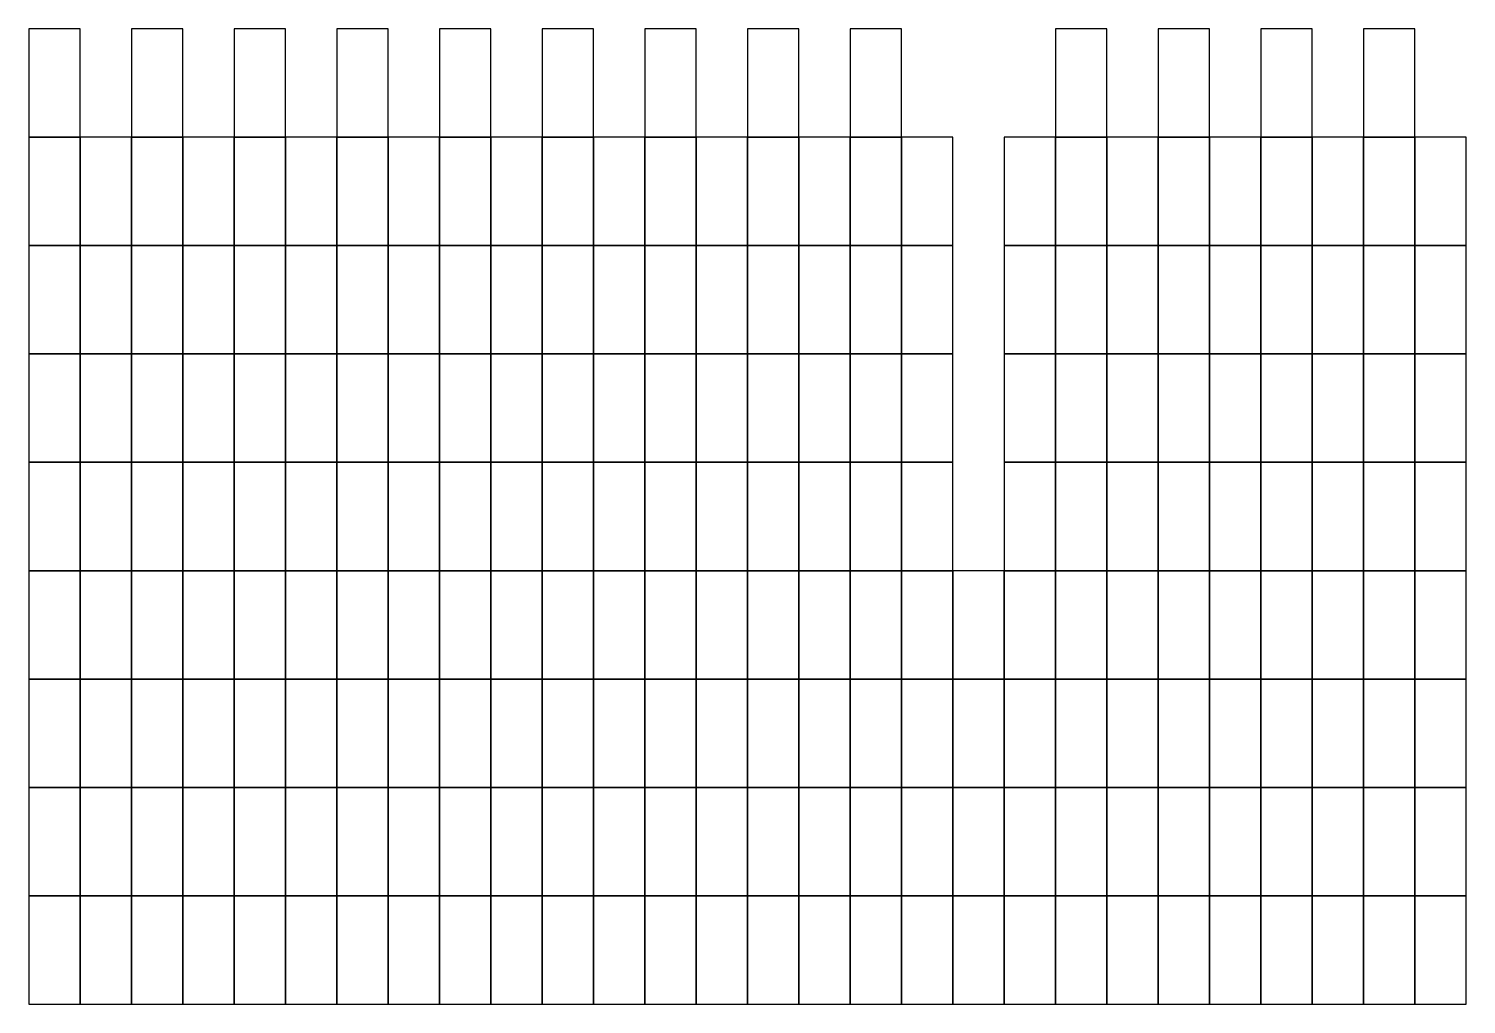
# Model space of a CAD drawing. Header units: millimetres. Extents: x -551172 to 227904, y -3435 to 261611.
# Drawn here: x 157143 to 159663, y 65242 to 66952 of the extents above; entities that cross this region are included whole.
import ezdxf

# ---------------------------------------------------------------- set-up
doc = ezdxf.new("R2010")
doc.units = ezdxf.units.MM
doc.header["$LTSCALE"] = 100
doc.layers.add('F-WALL1', color=2, linetype='Continuous')

msp = doc.modelspace()

# ---------------------------------------------------------------- linework, layer by layer
at = {"layer": 'F-WALL1', "color": 6}
for points in [[(157142.5, 66761.9), (157232.5, 66761.9), (157232.5, 66951.9), (157142.5, 66951.9)], [(157322.5, 66761.9), (157412.5, 66761.9), (157412.5, 66951.9), (157322.5, 66951.9)], [(157502.5, 66761.9), (157592.5, 66761.9), (157592.5, 66951.9), (157502.5, 66951.9)], [(157682.5, 66761.9), (157772.5, 66761.9), (157772.5, 66951.9), (157682.5, 66951.9)], [(157862.5, 66761.9), (157952.5, 66761.9), (157952.5, 66951.9), (157862.5, 66951.9)], [(158042.5, 66761.9), (158132.5, 66761.9), (158132.5, 66951.9), (158042.5, 66951.9)], [(158222.5, 66761.9), (158312.5, 66761.9), (158312.5, 66951.9), (158222.5, 66951.9)], [(158402.5, 66761.9), (158492.5, 66761.9), (158492.5, 66951.9), (158402.5, 66951.9)], [(158582.5, 66761.9), (158672.5, 66761.9), (158672.5, 66951.9), (158582.5, 66951.9)], [(158942.5, 66761.9), (159032.5, 66761.9), (159032.5, 66951.9), (158942.5, 66951.9)], [(159122.5, 66761.9), (159212.5, 66761.9), (159212.5, 66951.9), (159122.5, 66951.9)], [(159302.5, 66761.9), (159392.5, 66761.9), (159392.5, 66951.9), (159302.5, 66951.9)], [(159482.5, 66761.9), (159572.5, 66761.9), (159572.5, 66951.9), (159482.5, 66951.9)], [(157142.5, 66571.9), (157232.5, 66571.9), (157232.5, 66761.9), (157142.5, 66761.9)], [(157232.5, 66571.9), (157322.5, 66571.9), (157322.5, 66761.9), (157232.5, 66761.9)], [(157322.5, 66571.9), (157412.5, 66571.9), (157412.5, 66761.9), (157322.5, 66761.9)], [(157412.5, 66571.9), (157502.5, 66571.9), (157502.5, 66761.9), (157412.5, 66761.9)], [(157502.5, 66571.9), (157592.5, 66571.9), (157592.5, 66761.9), (157502.5, 66761.9)], [(157592.5, 66571.9), (157682.5, 66571.9), (157682.5, 66761.9), (157592.5, 66761.9)], [(157682.5, 66571.9), (157772.5, 66571.9), (157772.5, 66761.9), (157682.5, 66761.9)], [(157772.5, 66571.9), (157862.5, 66571.9), (157862.5, 66761.9), (157772.5, 66761.9)], [(157862.5, 66571.9), (157952.5, 66571.9), (157952.5, 66761.9), (157862.5, 66761.9)], [(157952.5, 66571.9), (158042.5, 66571.9), (158042.5, 66761.9), (157952.5, 66761.9)], [(158042.5, 66571.9), (158132.5, 66571.9), (158132.5, 66761.9), (158042.5, 66761.9)], [(158132.5, 66571.9), (158222.5, 66571.9), (158222.5, 66761.9), (158132.5, 66761.9)], [(158222.5, 66571.9), (158312.5, 66571.9), (158312.5, 66761.9), (158222.5, 66761.9)], [(158312.5, 66571.9), (158402.5, 66571.9), (158402.5, 66761.9), (158312.5, 66761.9)], [(158402.5, 66571.9), (158492.5, 66571.9), (158492.5, 66761.9), (158402.5, 66761.9)], [(158492.5, 66571.9), (158582.5, 66571.9), (158582.5, 66761.9), (158492.5, 66761.9)], [(158582.5, 66571.9), (158672.5, 66571.9), (158672.5, 66761.9), (158582.5, 66761.9)], [(158672.5, 66571.9), (158762.5, 66571.9), (158762.5, 66761.9), (158672.5, 66761.9)], [(158852.5, 66571.9), (158942.5, 66571.9), (158942.5, 66761.9), (158852.5, 66761.9)], [(158942.5, 66571.9), (159032.5, 66571.9), (159032.5, 66761.9), (158942.5, 66761.9)], [(159032.5, 66571.9), (159122.5, 66571.9), (159122.5, 66761.9), (159032.5, 66761.9)], [(159122.5, 66571.9), (159212.5, 66571.9), (159212.5, 66761.9), (159122.5, 66761.9)], [(159212.5, 66571.9), (159302.5, 66571.9), (159302.5, 66761.9), (159212.5, 66761.9)], [(159302.5, 66571.9), (159392.5, 66571.9), (159392.5, 66761.9), (159302.5, 66761.9)], [(159392.5, 66571.9), (159482.5, 66571.9), (159482.5, 66761.9), (159392.5, 66761.9)], [(159482.5, 66571.9), (159572.5, 66571.9), (159572.5, 66761.9), (159482.5, 66761.9)], [(159572.5, 66571.9), (159662.5, 66571.9), (159662.5, 66761.9), (159572.5, 66761.9)], [(157142.5, 66381.9), (157232.5, 66381.9), (157232.5, 66571.9), (157142.5, 66571.9)], [(157232.5, 66381.9), (157322.5, 66381.9), (157322.5, 66571.9), (157232.5, 66571.9)], [(157322.5, 66381.9), (157412.5, 66381.9), (157412.5, 66571.9), (157322.5, 66571.9)], [(157412.5, 66381.9), (157502.5, 66381.9), (157502.5, 66571.9), (157412.5, 66571.9)], [(157502.5, 66381.9), (157592.5, 66381.9), (157592.5, 66571.9), (157502.5, 66571.9)], [(157592.5, 66381.9), (157682.5, 66381.9), (157682.5, 66571.9), (157592.5, 66571.9)], [(157682.5, 66381.9), (157772.5, 66381.9), (157772.5, 66571.9), (157682.5, 66571.9)], [(157772.5, 66381.9), (157862.5, 66381.9), (157862.5, 66571.9), (157772.5, 66571.9)], [(157862.5, 66381.9), (157952.5, 66381.9), (157952.5, 66571.9), (157862.5, 66571.9)], [(157952.5, 66381.9), (158042.5, 66381.9), (158042.5, 66571.9), (157952.5, 66571.9)], [(158042.5, 66381.9), (158132.5, 66381.9), (158132.5, 66571.9), (158042.5, 66571.9)], [(158132.5, 66381.9), (158222.5, 66381.9), (158222.5, 66571.9), (158132.5, 66571.9)], [(158222.5, 66381.9), (158312.5, 66381.9), (158312.5, 66571.9), (158222.5, 66571.9)], [(158312.5, 66381.9), (158402.5, 66381.9), (158402.5, 66571.9), (158312.5, 66571.9)], [(158402.5, 66381.9), (158492.5, 66381.9), (158492.5, 66571.9), (158402.5, 66571.9)], [(158492.5, 66381.9), (158582.5, 66381.9), (158582.5, 66571.9), (158492.5, 66571.9)], [(158582.5, 66381.9), (158672.5, 66381.9), (158672.5, 66571.9), (158582.5, 66571.9)], [(158672.5, 66381.9), (158762.5, 66381.9), (158762.5, 66571.9), (158672.5, 66571.9)], [(158852.5, 66381.9), (158942.5, 66381.9), (158942.5, 66571.9), (158852.5, 66571.9)], [(158942.5, 66381.9), (159032.5, 66381.9), (159032.5, 66571.9), (158942.5, 66571.9)], [(159032.5, 66381.9), (159122.5, 66381.9), (159122.5, 66571.9), (159032.5, 66571.9)], [(159122.5, 66381.9), (159212.5, 66381.9), (159212.5, 66571.9), (159122.5, 66571.9)], [(159212.5, 66381.9), (159302.5, 66381.9), (159302.5, 66571.9), (159212.5, 66571.9)], [(159302.5, 66381.9), (159392.5, 66381.9), (159392.5, 66571.9), (159302.5, 66571.9)], [(159392.5, 66381.9), (159482.5, 66381.9), (159482.5, 66571.9), (159392.5, 66571.9)], [(159482.5, 66381.9), (159572.5, 66381.9), (159572.5, 66571.9), (159482.5, 66571.9)], [(159572.5, 66381.9), (159662.5, 66381.9), (159662.5, 66571.9), (159572.5, 66571.9)], [(157142.5, 66191.9), (157232.5, 66191.9), (157232.5, 66381.9), (157142.5, 66381.9)], [(157232.5, 66191.9), (157322.5, 66191.9), (157322.5, 66381.9), (157232.5, 66381.9)], [(157322.5, 66191.9), (157412.5, 66191.9), (157412.5, 66381.9), (157322.5, 66381.9)], [(157412.5, 66191.9), (157502.5, 66191.9), (157502.5, 66381.9), (157412.5, 66381.9)], [(157502.5, 66191.9), (157592.5, 66191.9), (157592.5, 66381.9), (157502.5, 66381.9)], [(157592.5, 66191.9), (157682.5, 66191.9), (157682.5, 66381.9), (157592.5, 66381.9)], [(157682.5, 66191.9), (157772.5, 66191.9), (157772.5, 66381.9), (157682.5, 66381.9)], [(157772.5, 66191.9), (157862.5, 66191.9), (157862.5, 66381.9), (157772.5, 66381.9)], [(157862.5, 66191.9), (157952.5, 66191.9), (157952.5, 66381.9), (157862.5, 66381.9)], [(157952.5, 66191.9), (158042.5, 66191.9), (158042.5, 66381.9), (157952.5, 66381.9)], [(158042.5, 66191.9), (158132.5, 66191.9), (158132.5, 66381.9), (158042.5, 66381.9)], [(158132.5, 66191.9), (158222.5, 66191.9), (158222.5, 66381.9), (158132.5, 66381.9)], [(158222.5, 66191.9), (158312.5, 66191.9), (158312.5, 66381.9), (158222.5, 66381.9)], [(158312.5, 66191.9), (158402.5, 66191.9), (158402.5, 66381.9), (158312.5, 66381.9)], [(158402.5, 66191.9), (158492.5, 66191.9), (158492.5, 66381.9), (158402.5, 66381.9)], [(158492.5, 66191.9), (158582.5, 66191.9), (158582.5, 66381.9), (158492.5, 66381.9)], [(158582.5, 66191.9), (158672.5, 66191.9), (158672.5, 66381.9), (158582.5, 66381.9)], [(158672.5, 66191.9), (158762.5, 66191.9), (158762.5, 66381.9), (158672.5, 66381.9)], [(158852.5, 66191.9), (158942.5, 66191.9), (158942.5, 66381.9), (158852.5, 66381.9)], [(158942.5, 66191.9), (159032.5, 66191.9), (159032.5, 66381.9), (158942.5, 66381.9)], [(159032.5, 66191.9), (159122.5, 66191.9), (159122.5, 66381.9), (159032.5, 66381.9)], [(159122.5, 66191.9), (159212.5, 66191.9), (159212.5, 66381.9), (159122.5, 66381.9)], [(159212.5, 66191.9), (159302.5, 66191.9), (159302.5, 66381.9), (159212.5, 66381.9)], [(159302.5, 66191.9), (159392.5, 66191.9), (159392.5, 66381.9), (159302.5, 66381.9)], [(159392.5, 66191.9), (159482.5, 66191.9), (159482.5, 66381.9), (159392.5, 66381.9)], [(159482.5, 66191.9), (159572.5, 66191.9), (159572.5, 66381.9), (159482.5, 66381.9)], [(159572.5, 66191.9), (159662.5, 66191.9), (159662.5, 66381.9), (159572.5, 66381.9)], [(157142.5, 66001.9), (157232.5, 66001.9), (157232.5, 66191.9), (157142.5, 66191.9)], [(157232.5, 66001.9), (157322.5, 66001.9), (157322.5, 66191.9), (157232.5, 66191.9)], [(157322.5, 66001.9), (157412.5, 66001.9), (157412.5, 66191.9), (157322.5, 66191.9)], [(157412.5, 66001.9), (157502.5, 66001.9), (157502.5, 66191.9), (157412.5, 66191.9)], [(157502.5, 66001.9), (157592.5, 66001.9), (157592.5, 66191.9), (157502.5, 66191.9)], [(157592.5, 66001.9), (157682.5, 66001.9), (157682.5, 66191.9), (157592.5, 66191.9)], [(157682.5, 66001.9), (157772.5, 66001.9), (157772.5, 66191.9), (157682.5, 66191.9)], [(157772.5, 66001.9), (157862.5, 66001.9), (157862.5, 66191.9), (157772.5, 66191.9)], [(157862.5, 66001.9), (157952.5, 66001.9), (157952.5, 66191.9), (157862.5, 66191.9)], [(157952.5, 66001.9), (158042.5, 66001.9), (158042.5, 66191.9), (157952.5, 66191.9)], [(158042.5, 66001.9), (158132.5, 66001.9), (158132.5, 66191.9), (158042.5, 66191.9)], [(158132.5, 66001.9), (158222.5, 66001.9), (158222.5, 66191.9), (158132.5, 66191.9)], [(158222.5, 66001.9), (158312.5, 66001.9), (158312.5, 66191.9), (158222.5, 66191.9)], [(158312.5, 66001.9), (158402.5, 66001.9), (158402.5, 66191.9), (158312.5, 66191.9)], [(158402.5, 66001.9), (158492.5, 66001.9), (158492.5, 66191.9), (158402.5, 66191.9)], [(158492.5, 66001.9), (158582.5, 66001.9), (158582.5, 66191.9), (158492.5, 66191.9)], [(158582.5, 66001.9), (158672.5, 66001.9), (158672.5, 66191.9), (158582.5, 66191.9)], [(158672.5, 66001.9), (158762.5, 66001.9), (158762.5, 66191.9), (158672.5, 66191.9)], [(158852.5, 66001.9), (158942.5, 66001.9), (158942.5, 66191.9), (158852.5, 66191.9)], [(158942.5, 66001.9), (159032.5, 66001.9), (159032.5, 66191.9), (158942.5, 66191.9)], [(159032.5, 66001.9), (159122.5, 66001.9), (159122.5, 66191.9), (159032.5, 66191.9)], [(159122.5, 66001.9), (159212.5, 66001.9), (159212.5, 66191.9), (159122.5, 66191.9)], [(159212.5, 66001.9), (159302.5, 66001.9), (159302.5, 66191.9), (159212.5, 66191.9)], [(159302.5, 66001.9), (159392.5, 66001.9), (159392.5, 66191.9), (159302.5, 66191.9)], [(159392.5, 66001.9), (159482.5, 66001.9), (159482.5, 66191.9), (159392.5, 66191.9)], [(159482.5, 66001.9), (159572.5, 66001.9), (159572.5, 66191.9), (159482.5, 66191.9)], [(159572.5, 66001.9), (159662.5, 66001.9), (159662.5, 66191.9), (159572.5, 66191.9)], [(157142.5, 65811.9), (157232.5, 65811.9), (157232.5, 66001.9), (157142.5, 66001.9)], [(157232.5, 65811.9), (157322.5, 65811.9), (157322.5, 66001.9), (157232.5, 66001.9)], [(157322.5, 65811.9), (157412.5, 65811.9), (157412.5, 66001.9), (157322.5, 66001.9)], [(157412.5, 65811.9), (157502.5, 65811.9), (157502.5, 66001.9), (157412.5, 66001.9)], [(157502.5, 65811.9), (157592.5, 65811.9), (157592.5, 66001.9), (157502.5, 66001.9)], [(157592.5, 65811.9), (157682.5, 65811.9), (157682.5, 66001.9), (157592.5, 66001.9)], [(157682.5, 65811.9), (157772.5, 65811.9), (157772.5, 66001.9), (157682.5, 66001.9)], [(157772.5, 65811.9), (157862.5, 65811.9), (157862.5, 66001.9), (157772.5, 66001.9)], [(157862.5, 65811.9), (157952.5, 65811.9), (157952.5, 66001.9), (157862.5, 66001.9)], [(157952.5, 65811.9), (158042.5, 65811.9), (158042.5, 66001.9), (157952.5, 66001.9)], [(158042.5, 65811.9), (158132.5, 65811.9), (158132.5, 66001.9), (158042.5, 66001.9)], [(158132.5, 65811.9), (158222.5, 65811.9), (158222.5, 66001.9), (158132.5, 66001.9)], [(158222.5, 65811.9), (158312.5, 65811.9), (158312.5, 66001.9), (158222.5, 66001.9)], [(158312.5, 65811.9), (158402.5, 65811.9), (158402.5, 66001.9), (158312.5, 66001.9)], [(158402.5, 65811.9), (158492.5, 65811.9), (158492.5, 66001.9), (158402.5, 66001.9)], [(158492.5, 65811.9), (158582.5, 65811.9), (158582.5, 66001.9), (158492.5, 66001.9)], [(158582.5, 65811.9), (158672.5, 65811.9), (158672.5, 66001.9), (158582.5, 66001.9)], [(158672.5, 65811.9), (158762.5, 65811.9), (158762.5, 66001.9), (158672.5, 66001.9)], [(158762.5, 65811.9), (158852.5, 65811.9), (158852.5, 66001.9), (158762.5, 66001.9)], [(158852.5, 65811.9), (158942.5, 65811.9), (158942.5, 66001.9), (158852.5, 66001.9)], [(158942.5, 65811.9), (159032.5, 65811.9), (159032.5, 66001.9), (158942.5, 66001.9)], [(159032.5, 65811.9), (159122.5, 65811.9), (159122.5, 66001.9), (159032.5, 66001.9)], [(159122.5, 65811.9), (159212.5, 65811.9), (159212.5, 66001.9), (159122.5, 66001.9)], [(159212.5, 65811.9), (159302.5, 65811.9), (159302.5, 66001.9), (159212.5, 66001.9)], [(159302.5, 65811.9), (159392.5, 65811.9), (159392.5, 66001.9), (159302.5, 66001.9)], [(159392.5, 65811.9), (159482.5, 65811.9), (159482.5, 66001.9), (159392.5, 66001.9)], [(159482.5, 65811.9), (159572.5, 65811.9), (159572.5, 66001.9), (159482.5, 66001.9)], [(159572.5, 65811.9), (159662.5, 65811.9), (159662.5, 66001.9), (159572.5, 66001.9)], [(157142.5, 65621.9), (157232.5, 65621.9), (157232.5, 65811.9), (157142.5, 65811.9)], [(157232.5, 65621.9), (157322.5, 65621.9), (157322.5, 65811.9), (157232.5, 65811.9)], [(157322.5, 65621.9), (157412.5, 65621.9), (157412.5, 65811.9), (157322.5, 65811.9)], [(157412.5, 65621.9), (157502.5, 65621.9), (157502.5, 65811.9), (157412.5, 65811.9)], [(157502.5, 65621.9), (157592.5, 65621.9), (157592.5, 65811.9), (157502.5, 65811.9)], [(157592.5, 65621.9), (157682.5, 65621.9), (157682.5, 65811.9), (157592.5, 65811.9)], [(157682.5, 65621.9), (157772.5, 65621.9), (157772.5, 65811.9), (157682.5, 65811.9)], [(157772.5, 65621.9), (157862.5, 65621.9), (157862.5, 65811.9), (157772.5, 65811.9)], [(157862.5, 65621.9), (157952.5, 65621.9), (157952.5, 65811.9), (157862.5, 65811.9)], [(157952.5, 65621.9), (158042.5, 65621.9), (158042.5, 65811.9), (157952.5, 65811.9)], [(158042.5, 65621.9), (158132.5, 65621.9), (158132.5, 65811.9), (158042.5, 65811.9)], [(158132.5, 65621.9), (158222.5, 65621.9), (158222.5, 65811.9), (158132.5, 65811.9)], [(158222.5, 65621.9), (158312.5, 65621.9), (158312.5, 65811.9), (158222.5, 65811.9)], [(158312.5, 65621.9), (158402.5, 65621.9), (158402.5, 65811.9), (158312.5, 65811.9)], [(158402.5, 65621.9), (158492.5, 65621.9), (158492.5, 65811.9), (158402.5, 65811.9)], [(158492.5, 65621.9), (158582.5, 65621.9), (158582.5, 65811.9), (158492.5, 65811.9)], [(158582.5, 65621.9), (158672.5, 65621.9), (158672.5, 65811.9), (158582.5, 65811.9)], [(158672.5, 65621.9), (158762.5, 65621.9), (158762.5, 65811.9), (158672.5, 65811.9)], [(158762.5, 65621.9), (158852.5, 65621.9), (158852.5, 65811.9), (158762.5, 65811.9)], [(158852.5, 65621.9), (158942.5, 65621.9), (158942.5, 65811.9), (158852.5, 65811.9)], [(158942.5, 65621.9), (159032.5, 65621.9), (159032.5, 65811.9), (158942.5, 65811.9)], [(159032.5, 65621.9), (159122.5, 65621.9), (159122.5, 65811.9), (159032.5, 65811.9)], [(159122.5, 65621.9), (159212.5, 65621.9), (159212.5, 65811.9), (159122.5, 65811.9)], [(159212.5, 65621.9), (159302.5, 65621.9), (159302.5, 65811.9), (159212.5, 65811.9)], [(159302.5, 65621.9), (159392.5, 65621.9), (159392.5, 65811.9), (159302.5, 65811.9)], [(159392.5, 65621.9), (159482.5, 65621.9), (159482.5, 65811.9), (159392.5, 65811.9)], [(159482.5, 65621.9), (159572.5, 65621.9), (159572.5, 65811.9), (159482.5, 65811.9)], [(159572.5, 65621.9), (159662.5, 65621.9), (159662.5, 65811.9), (159572.5, 65811.9)], [(157142.5, 65431.9), (157232.5, 65431.9), (157232.5, 65621.9), (157142.5, 65621.9)], [(157232.5, 65431.9), (157322.5, 65431.9), (157322.5, 65621.9), (157232.5, 65621.9)], [(157322.5, 65431.9), (157412.5, 65431.9), (157412.5, 65621.9), (157322.5, 65621.9)], [(157412.5, 65431.9), (157502.5, 65431.9), (157502.5, 65621.9), (157412.5, 65621.9)], [(157502.5, 65431.9), (157592.5, 65431.9), (157592.5, 65621.9), (157502.5, 65621.9)], [(157592.5, 65431.9), (157682.5, 65431.9), (157682.5, 65621.9), (157592.5, 65621.9)], [(157682.5, 65431.9), (157772.5, 65431.9), (157772.5, 65621.9), (157682.5, 65621.9)], [(157772.5, 65431.9), (157862.5, 65431.9), (157862.5, 65621.9), (157772.5, 65621.9)], [(157862.5, 65431.9), (157952.5, 65431.9), (157952.5, 65621.9), (157862.5, 65621.9)], [(157952.5, 65431.9), (158042.5, 65431.9), (158042.5, 65621.9), (157952.5, 65621.9)], [(158042.5, 65431.9), (158132.5, 65431.9), (158132.5, 65621.9), (158042.5, 65621.9)], [(158132.5, 65431.9), (158222.5, 65431.9), (158222.5, 65621.9), (158132.5, 65621.9)], [(158222.5, 65431.9), (158312.5, 65431.9), (158312.5, 65621.9), (158222.5, 65621.9)], [(158312.5, 65431.9), (158402.5, 65431.9), (158402.5, 65621.9), (158312.5, 65621.9)], [(158402.5, 65431.9), (158492.5, 65431.9), (158492.5, 65621.9), (158402.5, 65621.9)], [(158492.5, 65431.9), (158582.5, 65431.9), (158582.5, 65621.9), (158492.5, 65621.9)], [(158582.5, 65431.9), (158672.5, 65431.9), (158672.5, 65621.9), (158582.5, 65621.9)], [(158672.5, 65431.9), (158762.5, 65431.9), (158762.5, 65621.9), (158672.5, 65621.9)], [(158762.5, 65431.9), (158852.5, 65431.9), (158852.5, 65621.9), (158762.5, 65621.9)], [(158852.5, 65431.9), (158942.5, 65431.9), (158942.5, 65621.9), (158852.5, 65621.9)], [(158942.5, 65431.9), (159032.5, 65431.9), (159032.5, 65621.9), (158942.5, 65621.9)], [(159032.5, 65431.9), (159122.5, 65431.9), (159122.5, 65621.9), (159032.5, 65621.9)], [(159122.5, 65431.9), (159212.5, 65431.9), (159212.5, 65621.9), (159122.5, 65621.9)], [(159212.5, 65431.9), (159302.5, 65431.9), (159302.5, 65621.9), (159212.5, 65621.9)], [(159302.5, 65431.9), (159392.5, 65431.9), (159392.5, 65621.9), (159302.5, 65621.9)], [(159392.5, 65431.9), (159482.5, 65431.9), (159482.5, 65621.9), (159392.5, 65621.9)], [(159482.5, 65431.9), (159572.5, 65431.9), (159572.5, 65621.9), (159482.5, 65621.9)], [(159572.5, 65431.9), (159662.5, 65431.9), (159662.5, 65621.9), (159572.5, 65621.9)], [(157142.5, 65241.9), (157232.5, 65241.9), (157232.5, 65431.9), (157142.5, 65431.9)], [(157232.5, 65241.9), (157322.5, 65241.9), (157322.5, 65431.9), (157232.5, 65431.9)], [(157322.5, 65241.9), (157412.5, 65241.9), (157412.5, 65431.9), (157322.5, 65431.9)], [(157412.5, 65241.9), (157502.5, 65241.9), (157502.5, 65431.9), (157412.5, 65431.9)], [(157502.5, 65241.9), (157592.5, 65241.9), (157592.5, 65431.9), (157502.5, 65431.9)], [(157592.5, 65241.9), (157682.5, 65241.9), (157682.5, 65431.9), (157592.5, 65431.9)], [(157682.5, 65241.9), (157772.5, 65241.9), (157772.5, 65431.9), (157682.5, 65431.9)], [(157772.5, 65241.9), (157862.5, 65241.9), (157862.5, 65431.9), (157772.5, 65431.9)], [(157862.5, 65241.9), (157952.5, 65241.9), (157952.5, 65431.9), (157862.5, 65431.9)], [(157952.5, 65241.9), (158042.5, 65241.9), (158042.5, 65431.9), (157952.5, 65431.9)], [(158042.5, 65241.9), (158132.5, 65241.9), (158132.5, 65431.9), (158042.5, 65431.9)], [(158132.5, 65241.9), (158222.5, 65241.9), (158222.5, 65431.9), (158132.5, 65431.9)], [(158222.5, 65241.9), (158312.5, 65241.9), (158312.5, 65431.9), (158222.5, 65431.9)], [(158312.5, 65241.9), (158402.5, 65241.9), (158402.5, 65431.9), (158312.5, 65431.9)], [(158402.5, 65241.9), (158492.5, 65241.9), (158492.5, 65431.9), (158402.5, 65431.9)], [(158492.5, 65241.9), (158582.5, 65241.9), (158582.5, 65431.9), (158492.5, 65431.9)], [(158582.5, 65241.9), (158672.5, 65241.9), (158672.5, 65431.9), (158582.5, 65431.9)], [(158672.5, 65241.9), (158762.5, 65241.9), (158762.5, 65431.9), (158672.5, 65431.9)], [(158762.5, 65241.9), (158852.5, 65241.9), (158852.5, 65431.9), (158762.5, 65431.9)], [(158852.5, 65241.9), (158942.5, 65241.9), (158942.5, 65431.9), (158852.5, 65431.9)], [(158942.5, 65241.9), (159032.5, 65241.9), (159032.5, 65431.9), (158942.5, 65431.9)], [(159032.5, 65241.9), (159122.5, 65241.9), (159122.5, 65431.9), (159032.5, 65431.9)], [(159122.5, 65241.9), (159212.5, 65241.9), (159212.5, 65431.9), (159122.5, 65431.9)], [(159212.5, 65241.9), (159302.5, 65241.9), (159302.5, 65431.9), (159212.5, 65431.9)], [(159302.5, 65241.9), (159392.5, 65241.9), (159392.5, 65431.9), (159302.5, 65431.9)], [(159392.5, 65241.9), (159482.5, 65241.9), (159482.5, 65431.9), (159392.5, 65431.9)], [(159482.5, 65241.9), (159572.5, 65241.9), (159572.5, 65431.9), (159482.5, 65431.9)], [(159572.5, 65241.9), (159662.5, 65241.9), (159662.5, 65431.9), (159572.5, 65431.9)]]:
    msp.add_lwpolyline(points, close=True, dxfattribs=at)

doc.saveas('drawing.dxf')
